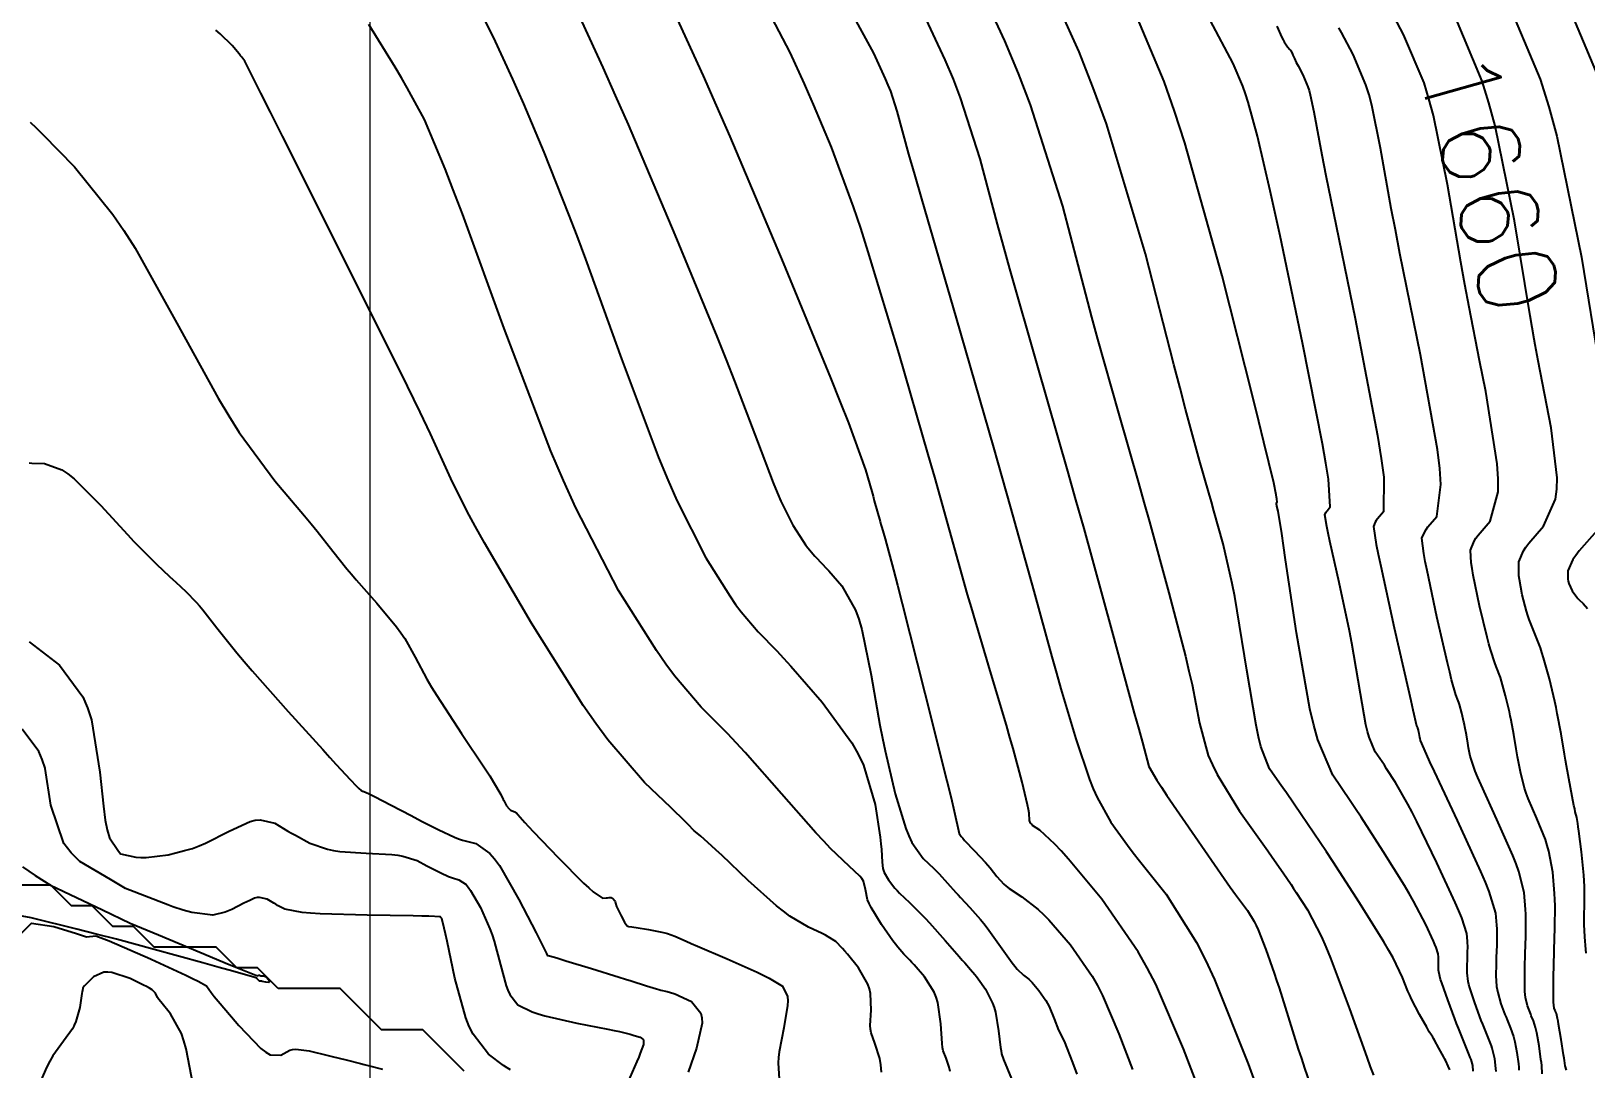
# Model space of a CAD drawing. Header units: metres. Extents: x 837117 to 838477, y 1189012 to 1191015.
# Drawn here: x 837660.1 to 837735.3, y 1189112.6 to 1189162.8 of the extents above; entities that cross this region are included whole.
import ezdxf

# ---------------------------------------------------------------- set-up
doc = ezdxf.new("R2010")
doc.units = ezdxf.units.M
doc.header["$LTSCALE"] = 0.3
doc.layers.add('COORD', color=7, linetype='Continuous', lineweight=20)
doc.layers.add('DRENAJE', color=5, linetype='Continuous', lineweight=25)
doc.layers.add('COTAS 10', color=1, linetype='Continuous')
doc.layers.add('COTAS INT', color=252, linetype='Continuous')
doc.styles.get("Standard").update_dxf_attribs({"font": 'simplex.shx'})

msp = doc.modelspace()

# ---------------------------------------------------------------- linework, layer by layer
at = {"layer": 'COORD'}
msp.add_line((837676.514, 1189013.872), (837676.514, 1191013.872), dxfattribs=at)
at = {"layer": 'COTAS 10'}
for points, elevation in [([(837729.836, 1189112.45), (837729.81, 1189112.733), (837729.732, 1189113.011), (837729.692, 1189113.12), (837729.646, 1189113.244), (837729.415, 1189113.81), (837729.119, 1189114.532), (837729.032, 1189114.754), (837728.943, 1189114.987), (837728.601, 1189115.907), (837728.314, 1189116.725), (837728.26, 1189116.893), (837728.216, 1189117.036), (837728.148, 1189117.339), (837728.151, 1189117.482), (837728.152, 1189117.523), (837728.153, 1189117.565), (837728.158, 1189117.724), (837728.16, 1189117.886), (837728.159, 1189117.93), (837728.156, 1189117.974), (837728.143, 1189118.13), (837728.04, 1189118.441), (837727.981, 1189118.583), (837727.909, 1189118.749), (837727.54, 1189119.549), (837726.95, 1189120.672), (837726.738, 1189121.041), (837726.505, 1189121.435), (837725.488, 1189123.071), (837724.412, 1189124.732), (837724.142, 1189125.143), (837723.884, 1189125.532), (837723.05, 1189126.762), (837722.319, 1189128.482), (837722.126, 1189129.181), (837721.937, 1189129.977), (837721.284, 1189133.656), (837720.766, 1189137.179), (837720.662, 1189137.876), (837720.574, 1189138.453), (837720.399, 1189139.534), (837720.346, 1189139.772), (837720.336, 1189139.819), (837720.328, 1189139.857), (837720.317, 1189139.923), (837720.322, 1189139.937), (837720.325, 1189139.942), (837720.329, 1189139.947), (837720.348, 1189139.969), (837720.337, 1189140.128), (837720.322, 1189140.22), (837720.303, 1189140.333), (837720.188, 1189140.912), (837719.716, 1189142.88), (837719.471, 1189143.868), (837719.176, 1189145.049), (837717.695, 1189150.912), (837715.889, 1189157.343), (837715.389, 1189158.882), (837714.889, 1189160.315), (837713.081, 1189164.614)], 1650), ([(837716.941, 1189110.629), (837715.829, 1189113.532), (837714.496, 1189116.655), (837714.078, 1189117.453), (837713.64, 1189118.223), (837711.879, 1189120.764), (837710.264, 1189122.708), (837709.918, 1189123.102), (837709.614, 1189123.433), (837708.882, 1189124.108), (837708.533, 1189124.341), (837708.471, 1189124.394), (837708.424, 1189124.443), (837708.382, 1189124.578), (837708.361, 1189124.925), (837708.328, 1189125.107), (837708.283, 1189125.327), (837708.021, 1189126.432), (837707.586, 1189128.053), (837707.431, 1189128.597), (837707.263, 1189129.183), (837706.531, 1189131.646), (837705.765, 1189134.217), (837705.574, 1189134.872), (837705.392, 1189135.501), (837704.079, 1189140.195), (837703.799, 1189141.178), (837703.486, 1189142.271), (837702.077, 1189147.143), (837700.586, 1189152.08), (837700.222, 1189153.214), (837699.878, 1189154.248), (837698.81, 1189157.143), (837697.936, 1189159.205), (837697.715, 1189159.714), (837697.502, 1189160.196), (837696.809, 1189161.714), (837695.747, 1189163.747)], 1640), ([(837735.299, 1189118.164), (837735.278, 1189118.341), (837735.227, 1189118.947), (837735.206, 1189119.549), (837735.204, 1189119.724), (837735.204, 1189119.904), (837735.219, 1189120.583), (837735.212, 1189121.39), (837735.198, 1189121.651), (837735.178, 1189121.927), (837735.066, 1189123.058), (837734.941, 1189124.066), (837734.915, 1189124.264), (837734.891, 1189124.427), (837734.836, 1189124.726), (837734.769, 1189124.992), (837734.739, 1189125.134), (837734.704, 1189125.305), (837734.536, 1189126.174), (837734.344, 1189127.217), (837734.293, 1189127.499), (837734.244, 1189127.778), (837734.079, 1189128.76), (837733.897, 1189129.755), (837733.838, 1189130.042), (837733.775, 1189130.333), (837733.517, 1189131.425), (837733.236, 1189132.449), (837733.158, 1189132.697), (837733.08, 1189132.93), (837732.8, 1189133.644), (837732.538, 1189134.299), (837732.472, 1189134.495), (837732.409, 1189134.698), (837732.206, 1189135.485), (837732.068, 1189136.235), (837732.047, 1189136.415), (837732.033, 1189136.582), (837732.045, 1189137.088), (837732.263, 1189137.613), (837732.379, 1189137.793), (837732.519, 1189137.988), (837733.227, 1189138.817), (837733.811, 1189140.11), (837733.873, 1189140.597), (837733.891, 1189141.14), (837733.596, 1189143.571), (837732.975, 1189146.806), (837732.836, 1189147.585), (837732.787, 1189147.856), (837732.593, 1189148.974), (837731.836, 1189153.571), (837730.9, 1189158.167), (837730.592, 1189159.285), (837730.264, 1189160.335), (837728.906, 1189163.567)], 1660), ([(837701.233, 1189112.403), (837701.19, 1189112.76), (837701.14, 1189113.071), (837700.912, 1189113.807), (837700.72, 1189114.316), (837700.693, 1189114.484), (837700.678, 1189114.663), (837700.721, 1189115.405), (837700.699, 1189116.215), (837700.644, 1189116.437), (837700.567, 1189116.657), (837700.112, 1189117.445), (837699.581, 1189118.115), (837699.457, 1189118.262), (837699.343, 1189118.391), (837699.012, 1189118.719), (837698.649, 1189118.957), (837698.514, 1189119.03), (837698.364, 1189119.107), (837697.699, 1189119.41), (837696.789, 1189119.956), (837696.484, 1189120.185), (837696.157, 1189120.448), (837694.785, 1189121.682), (837693.508, 1189122.895), (837693.241, 1189123.145), (837693.01, 1189123.357), (837692.489, 1189123.817), (837692.234, 1189124.027), (837692.172, 1189124.083), (837692.113, 1189124.138), (837691.932, 1189124.328), (837691.504, 1189124.759), (837691.29, 1189124.966), (837691.035, 1189125.21), (837689.769, 1189126.408), (837687.996, 1189128.471), (837687.422, 1189129.26), (837686.811, 1189130.144), (837684.303, 1189134.126), (837682.035, 1189137.998), (837681.575, 1189138.812), (837681.188, 1189139.515), (837680.399, 1189141.123), (837679.422, 1189143.28), (837678.917, 1189144.328), (837678.309, 1189145.573), (837675.267, 1189151.697), (837672.272, 1189157.673), (837671.694, 1189158.823), (837671.225, 1189159.755), (837670.44, 1189161.298), (837670.302, 1189161.485), (837670.241, 1189161.561), (837670.171, 1189161.648), (837669.836, 1189162.052), (837669.26, 1189162.613), (837669.037, 1189162.799)], 1630), ([(837659.702, 1189122.343), (837660.304, 1189121.911), (837661.047, 1189121.456), (837663.563, 1189120.255), (837664.911, 1189119.612), (837666.281, 1189119.042), (837668.766, 1189118.007), (837669.503, 1189117.701), (837670.098, 1189117.455), (837671.054, 1189117.067), (837671.077, 1189117.073), (837671.083, 1189117.075), (837671.131, 1189117.099), (837671.136, 1189117.1), (837671.141, 1189117.1), (837671.155, 1189117.097), (837671.167, 1189117.09), (837671.171, 1189117.088), (837671.174, 1189117.085), (837671.188, 1189117.078), (837671.22, 1189117.072), (837671.235, 1189117.071), (837671.253, 1189117.07), (837671.341, 1189117.067), (837671.444, 1189117.038), (837671.472, 1189117.02), (837671.5, 1189116.997), (837671.596, 1189116.881), (837671.632, 1189116.774), (837671.621, 1189116.758), (837671.602, 1189116.748), (837671.457, 1189116.76), (837671.291, 1189116.797), (837671.258, 1189116.803), (837671.231, 1189116.808), (837671.18, 1189116.807), (837671.16, 1189116.807), (837671.152, 1189116.812), (837671.143, 1189116.819), (837671.102, 1189116.862), (837671.064, 1189116.907), (837671.057, 1189116.916), (837671.051, 1189116.923), (837671.042, 1189116.936), (837671.026, 1189116.945), (837671.004, 1189116.956), (837671.003, 1189116.957), (837670.938, 1189116.986), (837669.862, 1189117.293), (837669.213, 1189117.473), (837668.411, 1189117.695), (837666.067, 1189118.339), (837664.246, 1189118.839), (837663.259, 1189119.085), (837662.325, 1189119.318), (837660.115, 1189119.868), (837659.335, 1189120.017)], 1620)]:
    msp.add_lwpolyline(points, dxfattribs=dict(at, elevation=elevation))
at = {"layer": 'COTAS INT'}
for points, elevation in [([(837704.267, 1189168.527), (837707.177, 1189162.28), (837707.83, 1189160.702), (837708.417, 1189159.191), (837709.985, 1189154.282), (837711.089, 1189150.025), (837711.384, 1189148.924), (837711.674, 1189147.856), (837712.68, 1189144.282), (837713.648, 1189140.908), (837713.914, 1189139.967), (837714.178, 1189139.023), (837715.125, 1189135.586), (837715.923, 1189132.516), (837716.093, 1189131.802), (837716.242, 1189131.148), (837716.599, 1189129.28), (837717.028, 1189127.727), (837717.223, 1189127.271), (837717.45, 1189126.804), (837718.542, 1189125.027), (837719.659, 1189123.445), (837719.901, 1189123.102), (837720.113, 1189122.799), (837720.639, 1189122.047), (837721.025, 1189121.477), (837721.149, 1189121.289), (837721.282, 1189121.088), (837721.822, 1189120.252), (837722.492, 1189118.957), (837722.706, 1189118.467), (837722.932, 1189117.919), (837723.849, 1189115.464), (837724.684, 1189113.13), (837724.858, 1189112.659), (837725.007, 1189112.263)], 1646), ([(837728.7, 1189112.523), (837728.629, 1189112.689), (837728.507, 1189112.949), (837728.46, 1189113.04), (837728.409, 1189113.139), (837728.179, 1189113.565), (837727.961, 1189113.955), (837727.918, 1189114.03), (837727.881, 1189114.092), (837727.811, 1189114.2), (837727.709, 1189114.364), (837727.653, 1189114.461), (837727.585, 1189114.581), (837727.241, 1189115.199), (837726.858, 1189115.939), (837726.765, 1189116.135), (837726.679, 1189116.327), (837726.416, 1189116.988), (837725.96, 1189117.929), (837725.753, 1189118.297), (837725.509, 1189118.712), (837724.336, 1189120.599), (837723.049, 1189122.588), (837722.735, 1189123.067), (837722.439, 1189123.515), (837721.521, 1189124.871), (837720.8, 1189125.91), (837720.627, 1189126.157), (837720.467, 1189126.387), (837719.987, 1189127.071), (837719.573, 1189128.15), (837719.455, 1189128.629), (837719.334, 1189129.187), (837718.884, 1189131.852), (837718.428, 1189134.719), (837718.303, 1189135.404), (837718.18, 1189136.042), (837717.739, 1189137.953), (837717.3, 1189139.547), (837717.177, 1189139.985), (837717.054, 1189140.421), (837716.605, 1189141.986), (837715.93, 1189144.466), (837715.664, 1189145.479), (837715.364, 1189146.634), (837713.995, 1189151.986), (837712.097, 1189158.267), (837711.464, 1189160.008), (837710.784, 1189161.749), (837707.937, 1189168.045)], 1648), ([(837685.624, 1189165.627), (837687.753, 1189160.994), (837688.359, 1189159.632), (837688.972, 1189158.235), (837691.242, 1189152.9), (837693.263, 1189147.984), (837693.718, 1189146.85), (837694.128, 1189145.815), (837695.231, 1189142.9), (837695.986, 1189140.898), (837696.176, 1189140.439), (837696.357, 1189140.021), (837696.945, 1189138.857), (837697.433, 1189138.082), (837697.552, 1189137.91), (837697.664, 1189137.756), (837698.009, 1189137.355), (837698.39, 1189136.964), (837698.525, 1189136.817), (837698.673, 1189136.654), (837699.311, 1189135.924), (837699.968, 1189134.752), (837700.127, 1189134.31), (837700.277, 1189133.817), (837700.734, 1189131.612), (837701.15, 1189129.188), (837701.274, 1189128.557), (837701.401, 1189127.943), (837701.889, 1189125.869), (837702.407, 1189124.196), (837702.553, 1189123.834), (837702.701, 1189123.516), (837703.241, 1189122.733), (837703.755, 1189122.25), (837703.885, 1189122.12), (837704.01, 1189121.992), (837704.419, 1189121.546), (837704.813, 1189121.102), (837704.929, 1189120.976), (837705.048, 1189120.848), (837705.504, 1189120.373), (837706.016, 1189119.792), (837706.171, 1189119.598), (837706.331, 1189119.388), (837707.538, 1189117.696), (837707.667, 1189117.53), (837707.784, 1189117.389), (837708.094, 1189117.091), (837708.344, 1189116.898), (837708.423, 1189116.822), (837708.505, 1189116.738), (837708.837, 1189116.355), (837709.169, 1189115.876), (837709.252, 1189115.731), (837709.331, 1189115.58), (837709.582, 1189114.991), (837709.792, 1189114.443), (837709.845, 1189114.319), (837709.895, 1189114.206), (837710.056, 1189113.897), (837710.465, 1189112.872), (837710.672, 1189112.308)], 1636), ([(837733.78, 1189165.519), (837735.881, 1189160.518)], 1664), ([(837690.552, 1189165.074), (837692.604, 1189160.581), (837693.233, 1189159.154), (837693.889, 1189157.647), (837696.476, 1189151.541), (837698.764, 1189145.976), (837699.231, 1189144.811), (837699.625, 1189143.808), (837700.448, 1189141.541), (837700.752, 1189140.49), (837700.819, 1189140.254), (837700.88, 1189140.042), (837701.163, 1189139.03), (837701.202, 1189138.894), (837701.243, 1189138.753), (837701.409, 1189138.198), (837701.811, 1189136.694), (837702.002, 1189135.954), (837702.227, 1189135.074), (837703.327, 1189130.728), (837704.387, 1189126.489), (837704.588, 1189125.676), (837704.747, 1189125.02), (837704.987, 1189123.954), (837705.084, 1189123.798), (837705.155, 1189123.715), (837705.244, 1189123.615), (837705.722, 1189123.114), (837706.253, 1189122.551), (837706.375, 1189122.413), (837706.487, 1189122.282), (837706.802, 1189121.872), (837707.137, 1189121.5), (837707.262, 1189121.393), (837707.401, 1189121.285), (837708.016, 1189120.878), (837708.805, 1189120.269), (837709.052, 1189120.032), (837709.312, 1189119.766), (837710.358, 1189118.559), (837711.404, 1189117.049), (837711.665, 1189116.592), (837711.914, 1189116.117), (837712.706, 1189114.261), (837713.367, 1189112.536)], 1638), ([(837702.554, 1189165.103), (837704.295, 1189161.364), (837704.686, 1189160.42), (837705.037, 1189159.516), (837705.975, 1189156.579), (837706.815, 1189153.415), (837707.104, 1189152.368), (837707.418, 1189151.247), (837708.755, 1189146.579), (837710.22, 1189141.477), (837710.614, 1189140.083), (837711.003, 1189138.696), (837712.365, 1189133.753), (837713.449, 1189129.771), (837713.662, 1189128.991), (837713.838, 1189128.349), (837714.157, 1189127.195), (837714.544, 1189126.526), (837714.762, 1189126.189), (837715.028, 1189125.788), (837716.388, 1189123.795), (837717.793, 1189121.774), (837718.088, 1189121.356), (837718.342, 1189120.998), (837718.918, 1189120.217), (837719.242, 1189119.698), (837719.338, 1189119.505), (837719.436, 1189119.292), (837719.811, 1189118.346), (837720.213, 1189117.186), (837720.329, 1189116.837), (837720.446, 1189116.477), (837720.884, 1189115.079), (837721.374, 1189113.524), (837721.525, 1189113.065), (837721.682, 1189112.594), (837722.302, 1189110.789)], 1644), ([(837731.343, 1189164.543), (837733.073, 1189160.426), (837733.49, 1189159.089), (837733.882, 1189157.666), (837735.074, 1189151.812), (837735.952, 1189146.377)], 1662), ([(837681.506, 1189164.356), (837682.455, 1189162.457), (837683.385, 1189160.434), (837683.65, 1189159.839), (837683.917, 1189159.229), (837684.909, 1189156.9), (837686.098, 1189153.89), (837686.491, 1189152.85), (837686.91, 1189151.721), (837688.654, 1189146.9), (837690.449, 1189142.137), (837690.9, 1189141.045), (837691.333, 1189140.051), (837692.731, 1189137.28), (837693.892, 1189135.436), (837694.175, 1189135.026), (837694.441, 1189134.661), (837695.262, 1189133.706), (837696.17, 1189132.777), (837696.491, 1189132.427), (837696.842, 1189132.038), (837698.361, 1189130.301), (837699.799, 1189128.327), (837700.098, 1189127.788), (837700.355, 1189127.252), (837700.925, 1189125.346), (837701.155, 1189123.773), (837701.197, 1189123.447), (837701.229, 1189123.169), (837701.267, 1189122.562), (837701.298, 1189122.25), (837701.326, 1189122.159), (837701.363, 1189122.064), (837701.564, 1189121.704), (837701.875, 1189121.307), (837701.981, 1189121.189), (837702.095, 1189121.069), (837702.577, 1189120.604), (837703.168, 1189120.029), (837703.35, 1189119.838), (837703.541, 1189119.633), (837704.3, 1189118.781), (837704.984, 1189117.993), (837705.128, 1189117.829), (837705.252, 1189117.688), (837705.535, 1189117.378), (837705.738, 1189117.134), (837705.812, 1189117.037), (837705.894, 1189116.926), (837706.251, 1189116.414), (837706.596, 1189115.742), (837706.67, 1189115.53), (837706.735, 1189115.306), (837706.89, 1189114.402), (837706.984, 1189113.594), (837707.01, 1189113.43), (837707.036, 1189113.292), (837707.132, 1189113.012), (837707.505, 1189112.078)], 1634), ([(837699.703, 1189163.787), (837700.84, 1189161.678), (837701.412, 1189160.449), (837701.541, 1189160.138), (837701.656, 1189159.841), (837701.965, 1189158.875), (837702.54, 1189156.805), (837702.824, 1189155.812), (837703.162, 1189154.637), (837704.83, 1189148.875), (837706.636, 1189142.62), (837707.06, 1189141.134), (837707.451, 1189139.755), (837708.59, 1189135.661), (837709.463, 1189132.498), (837709.686, 1189131.706), (837709.902, 1189130.949), (837710.617, 1189128.518), (837711.281, 1189126.566), (837711.465, 1189126.11), (837711.648, 1189125.693), (837712.311, 1189124.493), (837713.123, 1189123.376), (837713.401, 1189123.01), (837713.702, 1189122.62), (837714.982, 1189121.007), (837716.46, 1189118.671), (837716.887, 1189117.824), (837717.321, 1189116.891), (837718.953, 1189112.802), (837720.322, 1189109.031)], 1642), ([(837734.347, 1189112.498), (837734.272, 1189112.714), (837734.243, 1189112.964), (837734.225, 1189113.09), (837734.202, 1189113.24), (837734.084, 1189113.986), (837733.96, 1189114.731), (837733.933, 1189114.88), (837733.91, 1189115.004), (837733.853, 1189115.247), (837733.817, 1189115.336), (837733.806, 1189115.364), (837733.795, 1189115.393), (837733.752, 1189115.507), (837733.72, 1189115.783), (837733.714, 1189115.915), (837733.711, 1189116.07), (837733.714, 1189116.828), (837733.733, 1189117.775), (837733.74, 1189118.049), (837733.748, 1189118.329), (837733.783, 1189119.382), (837733.793, 1189120.457), (837733.784, 1189120.75), (837733.77, 1189121.04), (837733.681, 1189122.073), (837733.489, 1189123.092), (837733.411, 1189123.374), (837733.322, 1189123.657), (837732.909, 1189124.677), (837732.493, 1189125.644), (837732.401, 1189125.892), (837732.32, 1189126.132), (837732.113, 1189126.929), (837731.978, 1189127.658), (837731.943, 1189127.855), (837731.909, 1189128.049), (837731.793, 1189128.736), (837731.666, 1189129.431), (837731.625, 1189129.632), (837731.581, 1189129.835), (837731.401, 1189130.599), (837731.204, 1189131.314), (837731.149, 1189131.487), (837731.095, 1189131.65), (837730.899, 1189132.149), (837730.664, 1189132.84), (837730.585, 1189133.124), (837730.501, 1189133.449), (837730.144, 1189134.956), (837729.835, 1189136.447), (837729.78, 1189136.761), (837729.738, 1189137.032), (837729.699, 1189137.655), (837729.875, 1189138.078), (837729.968, 1189138.223), (837730.081, 1189138.38), (837730.651, 1189139.047), (837731.044, 1189140.465), (837731.044, 1189141.094), (837730.998, 1189141.827), (837730.441, 1189145.33), (837730.145, 1189146.827), (837729.634, 1189149.403), (837729.43, 1189150.495), (837729.234, 1189151.571), (837728.598, 1189155.33), (837727.918, 1189158.669), (837727.694, 1189159.48), (837727.456, 1189160.243), (837726.47, 1189162.591), (837725.555, 1189164.311)], 1658), ([(837704.546, 1189112.441), (837704.504, 1189112.65), (837704.346, 1189113.076), (837704.208, 1189113.434), (837704.178, 1189113.599), (837704.153, 1189113.794), (837704.09, 1189114.736), (837703.947, 1189115.774), (837703.871, 1189116.029), (837703.779, 1189116.27), (837703.313, 1189117.023), (837702.812, 1189117.592), (837702.698, 1189117.717), (837702.595, 1189117.828), (837702.313, 1189118.112), (837702.018, 1189118.449), (837701.906, 1189118.594), (837701.783, 1189118.761), (837701.23, 1189119.548), (837700.724, 1189120.373), (837700.631, 1189120.564), (837700.557, 1189120.738), (837700.458, 1189121.233), (837700.355, 1189121.644), (837700.28, 1189121.766), (837700.184, 1189121.891), (837699.667, 1189122.374), (837698.769, 1189123.218), (837698.433, 1189123.57), (837698.059, 1189123.974), (837696.393, 1189125.864), (837694.634, 1189127.862), (837694.202, 1189128.334), (837693.794, 1189128.771), (837692.515, 1189130.057), (837691.219, 1189131.566), (837690.798, 1189132.143), (837690.352, 1189132.79), (837688.517, 1189135.703), (837686.446, 1189139.693), (837685.85, 1189141.018), (837685.245, 1189142.439), (837682.977, 1189148.37), (837680.969, 1189153.907), (837680.527, 1189155.081), (837680.135, 1189156.098), (837679.131, 1189158.475), (837678.303, 1189160.008), (837678.022, 1189160.493), (837677.718, 1189161.005), (837676.434, 1189163.076)], 1632), ([(837730.938, 1189112.433), (837730.928, 1189112.591), (837730.879, 1189113.046), (837730.789, 1189113.441), (837730.753, 1189113.56), (837730.712, 1189113.684), (837730.524, 1189114.169), (837730.294, 1189114.733), (837730.226, 1189114.907), (837730.156, 1189115.088), (837729.889, 1189115.807), (837729.666, 1189116.49), (837729.624, 1189116.649), (837729.59, 1189116.794), (837729.539, 1189117.211), (837729.546, 1189117.555), (837729.549, 1189117.655), (837729.552, 1189117.756), (837729.565, 1189118.139), (837729.568, 1189118.529), (837729.565, 1189118.635), (837729.56, 1189118.741), (837729.528, 1189119.116), (837729.278, 1189119.865), (837729.137, 1189120.206), (837728.964, 1189120.606), (837728.076, 1189122.533), (837727.106, 1189124.531), (837726.88, 1189124.975), (837726.674, 1189125.372), (837726.084, 1189126.41), (837725.649, 1189127.082), (837725.54, 1189127.248), (837725.435, 1189127.406), (837725.098, 1189127.904), (837724.802, 1189128.6), (837724.724, 1189128.883), (837724.647, 1189129.205), (837724.383, 1189130.694), (837724.07, 1189132.581), (837723.963, 1189133.154), (837723.847, 1189133.748), (837723.352, 1189136.078), (837722.91, 1189138.086), (837722.826, 1189138.477), (837722.76, 1189138.796), (837722.662, 1189139.356), (837722.71, 1189139.473), (837722.736, 1189139.512), (837722.767, 1189139.555), (837722.924, 1189139.739), (837722.835, 1189141.079), (837722.711, 1189141.852), (837722.544, 1189142.799), (837721.584, 1189147.669), (837720.496, 1189152.856), (837720.248, 1189154.003), (837720.024, 1189155.025), (837719.409, 1189157.669), (837718.946, 1189159.319), (837718.817, 1189159.713), (837718.689, 1189160.081), (837718.225, 1189161.184), (837717.122, 1189163.281)], 1652), ([(837720.343, 1189162.996), (837720.585, 1189162.447), (837720.643, 1189162.33), (837720.697, 1189162.229), (837720.859, 1189161.991), (837720.975, 1189161.861), (837721, 1189161.828), (837721.022, 1189161.795), (837721.076, 1189161.689), (837721.114, 1189161.587), (837721.125, 1189161.558), (837721.138, 1189161.529), (837721.187, 1189161.42), (837721.282, 1189161.233), (837721.323, 1189161.154), (837721.371, 1189161.064), (837721.596, 1189160.639), (837721.839, 1189160.06), (837721.898, 1189159.872), (837721.953, 1189159.672), (837722.121, 1189158.848), (837722.517, 1189156.766), (837722.715, 1189155.772), (837722.953, 1189154.597), (837724.132, 1189148.848), (837725.212, 1189143.2), (837725.388, 1189142.089), (837725.509, 1189141.175), (837725.5, 1189139.508), (837725.205, 1189139.164), (837725.147, 1189139.083), (837725.098, 1189139.008), (837725.008, 1189138.789), (837725.148, 1189137.931), (837725.245, 1189137.453), (837725.368, 1189136.871), (837726.02, 1189133.898), (837726.683, 1189130.949), (837726.811, 1189130.381), (837726.916, 1189129.921), (837727.098, 1189129.158), (837727.125, 1189129.09), (837727.133, 1189129.067), (837727.14, 1189129.043), (837727.167, 1189128.945), (837727.192, 1189128.839), (837727.198, 1189128.811), (837727.204, 1189128.784), (837727.221, 1189128.688), (837727.237, 1189128.593), (837727.247, 1189128.539), (837727.266, 1189128.438), (837727.552, 1189127.784), (837727.726, 1189127.408), (837727.94, 1189126.947), (837729.057, 1189124.579), (837730.183, 1189122.115), (837730.404, 1189121.595), (837730.585, 1189121.144), (837730.912, 1189120.101), (837730.963, 1189119.507), (837730.971, 1189119.34), (837730.976, 1189119.172), (837730.971, 1189118.553), (837730.95, 1189117.947), (837730.946, 1189117.786), (837730.942, 1189117.628), (837730.931, 1189117.083), (837730.964, 1189116.553), (837730.987, 1189116.404), (837731.017, 1189116.254), (837731.177, 1189115.707), (837731.369, 1189115.19), (837731.419, 1189115.059), (837731.468, 1189114.934), (837731.634, 1189114.528), (837731.778, 1189114.124), (837731.813, 1189114), (837731.846, 1189113.871), (837731.947, 1189113.359), (837732.019, 1189112.807), (837732.034, 1189112.652), (837732.045, 1189112.495)], 1654), ([(837733.17, 1189112.318), (837733.144, 1189112.73), (837733.129, 1189112.871), (837733.111, 1189113.023), (837733.016, 1189113.673), (837732.903, 1189114.301), (837732.873, 1189114.44), (837732.844, 1189114.564), (837732.743, 1189114.888), (837732.642, 1189115.135), (837732.612, 1189115.212), (837732.582, 1189115.291), (837732.465, 1189115.607), (837732.368, 1189116.019), (837732.351, 1189116.159), (837732.337, 1189116.311), (837732.322, 1189116.955), (837732.337, 1189117.701), (837732.343, 1189117.918), (837732.349, 1189118.138), (837732.377, 1189118.968), (837732.384, 1189119.814), (837732.378, 1189120.045), (837732.367, 1189120.274), (837732.297, 1189121.087), (837732.037, 1189122.118), (837731.907, 1189122.485), (837731.752, 1189122.886), (837730.983, 1189124.628), (837730.217, 1189126.295), (837730.063, 1189126.65), (837729.936, 1189126.958), (837729.689, 1189127.684), (837729.613, 1189128.098), (837729.593, 1189128.21), (837729.573, 1189128.321), (837729.507, 1189128.712), (837729.435, 1189129.107), (837729.411, 1189129.221), (837729.386, 1189129.337), (837729.284, 1189129.772), (837729.172, 1189130.179), (837729.141, 1189130.277), (837729.11, 1189130.37), (837728.999, 1189130.653), (837728.79, 1189131.38), (837728.698, 1189131.753), (837728.592, 1189132.199), (837728.082, 1189134.427), (837727.601, 1189136.659), (837727.512, 1189137.107), (837727.443, 1189137.482), (837727.354, 1189138.222), (837727.487, 1189138.543), (837727.557, 1189138.653), (837727.643, 1189138.772), (837728.076, 1189139.278), (837728.276, 1189140.82), (837728.216, 1189141.592), (837728.105, 1189142.513), (837727.287, 1189147.089), (837726.293, 1189152), (837726.073, 1189153.133), (837725.875, 1189154.168), (837725.359, 1189157.089), (837724.935, 1189159.17), (837724.796, 1189159.676), (837724.648, 1189160.152), (837724.033, 1189161.615), (837723.463, 1189162.688), (837723.343, 1189162.916)], 1656), ([(837660.065, 1189158.353), (837660.357, 1189158.08), (837660.689, 1189157.758), (837662.22, 1189156.193), (837664.068, 1189153.889), (837664.599, 1189153.101), (837665.139, 1189152.248), (837667.159, 1189148.628), (837669.15, 1189144.999), (837669.67, 1189144.141), (837670.178, 1189143.347), (837671.901, 1189141.009), (837673.328, 1189139.316), (837673.648, 1189138.928), (837673.937, 1189138.576), (837674.709, 1189137.596), (837675.376, 1189136.754), (837675.598, 1189136.488), (837675.835, 1189136.209), (837676.829, 1189135.082), (837677.782, 1189133.943), (837677.994, 1189133.654), (837678.184, 1189133.378), (837678.686, 1189132.479), (837679.245, 1189131.414), (837679.471, 1189131.032), (837679.729, 1189130.614), (837680.92, 1189128.789), (837682.06, 1189127.077), (837682.287, 1189126.729), (837682.475, 1189126.436), (837682.829, 1189125.832), (837682.933, 1189125.598), (837682.963, 1189125.538), (837682.993, 1189125.479), (837683.105, 1189125.285), (837683.222, 1189125.135), (837683.256, 1189125.104), (837683.289, 1189125.078), (837683.415, 1189125.025), (837683.529, 1189124.987), (837683.556, 1189124.971), (837683.579, 1189124.953), (837683.647, 1189124.867), (837683.977, 1189124.486), (837684.167, 1189124.281), (837684.4, 1189124.033), (837685.595, 1189122.782), (837686.82, 1189121.551), (837687.071, 1189121.316), (837687.285, 1189121.127), (837687.738, 1189120.827), (837687.913, 1189120.83), (837687.951, 1189120.832), (837687.984, 1189120.834), (837688.066, 1189120.846), (837688.112, 1189120.855), (837688.123, 1189120.856), (837688.132, 1189120.856), (837688.161, 1189120.851), (837688.191, 1189120.832), (837688.203, 1189120.824), (837688.215, 1189120.815), (837688.271, 1189120.771), (837688.325, 1189120.709), (837688.336, 1189120.688), (837688.346, 1189120.665), (837688.37, 1189120.571), (837688.419, 1189120.414), (837688.445, 1189120.353), (837688.476, 1189120.283), (837688.635, 1189119.966), (837688.798, 1189119.667), (837688.833, 1189119.609), (837688.863, 1189119.562), (837688.933, 1189119.48), (837688.968, 1189119.469), (837688.976, 1189119.466), (837688.983, 1189119.464), (837689.001, 1189119.458), (837689.157, 1189119.431), (837689.251, 1189119.416), (837689.366, 1189119.397), (837689.965, 1189119.301), (837690.611, 1189119.18), (837690.756, 1189119.146), (837690.887, 1189119.111), (837691.236, 1189118.985), (837691.778, 1189118.737), (837692.03, 1189118.627), (837692.326, 1189118.499), (837693.762, 1189117.883), (837695.221, 1189117.234), (837695.532, 1189117.084), (837695.801, 1189116.947), (837696.438, 1189116.559), (837696.675, 1189116.065), (837696.693, 1189115.861), (837696.69, 1189115.628), (837696.506, 1189114.542), (837696.276, 1189113.386), (837696.244, 1189113.11), (837696.226, 1189112.851), (837696.276, 1189112.074)], 1628), ([(837660.015, 1189141.872), (837660.155, 1189141.858), (837660.766, 1189141.84), (837661.605, 1189141.533), (837661.889, 1189141.336), (837662.196, 1189141.092), (837663.491, 1189139.807), (837664.78, 1189138.399), (837665.084, 1189138.076), (837665.364, 1189137.782), (837666.181, 1189136.965), (837666.803, 1189136.383), (837666.959, 1189136.237), (837667.109, 1189136.098), (837667.595, 1189135.651), (837668.092, 1189135.137), (837668.249, 1189134.955), (837668.415, 1189134.756), (837669.086, 1189133.897), (837670.059, 1189132.686), (837670.415, 1189132.265), (837670.809, 1189131.808), (837672.547, 1189129.849), (837674.213, 1189128.005), (837674.562, 1189127.621), (837674.862, 1189127.29), (837675.54, 1189126.552), (837675.841, 1189126.238), (837675.903, 1189126.176), (837675.957, 1189126.124), (837676.074, 1189126.024), (837676.128, 1189126), (837676.141, 1189125.995), (837676.154, 1189125.991), (837676.193, 1189125.985), (837676.419, 1189125.882), (837676.549, 1189125.817), (837676.708, 1189125.737), (837677.527, 1189125.314), (837678.494, 1189124.811), (837678.993, 1189124.552), (837679.829, 1189124.117), (837680.584, 1189123.764), (837680.78, 1189123.688), (837680.971, 1189123.621), (837681.611, 1189123.456), (837682.298, 1189122.979), (837682.518, 1189122.715), (837682.751, 1189122.394), (837683.7, 1189120.759), (837684.532, 1189119.136), (837684.692, 1189118.823), (837684.821, 1189118.568), (837685.031, 1189118.138), (837685.042, 1189118.1), (837685.045, 1189118.091), (837685.049, 1189118.083), (837685.063, 1189118.064), (837685.09, 1189118.051), (837685.101, 1189118.047), (837685.114, 1189118.044), (837685.173, 1189118.03), (837685.528, 1189117.927), (837685.727, 1189117.867), (837685.97, 1189117.794), (837687.211, 1189117.414), (837688.545, 1189117.002), (837688.847, 1189116.908), (837689.119, 1189116.823), (837689.859, 1189116.587), (837690.346, 1189116.436), (837690.46, 1189116.404), (837690.564, 1189116.376), (837690.863, 1189116.31), (837691.19, 1189116.212), (837691.311, 1189116.163), (837691.446, 1189116.105), (837692.045, 1189115.817), (837692.5, 1189115.261), (837692.544, 1189115.033), (837692.553, 1189114.773), (837692.289, 1189113.569), (837691.885, 1189112.406)], 1626), ([(837735.803, 1189138.587), (837734.96, 1189137.616), (837734.794, 1189137.396), (837734.657, 1189137.196), (837734.408, 1189136.649), (837734.406, 1189136.251), (837734.424, 1189136.146), (837734.452, 1189136.042), (837734.619, 1189135.686), (837734.836, 1189135.382), (837734.895, 1189135.312), (837734.953, 1189135.247), (837735.155, 1189135.063), (837735.352, 1189134.826)], 1662), ([(837660.013, 1189133.224), (837661.492, 1189132.089), (837662.615, 1189130.559), (837662.843, 1189130.023), (837663.036, 1189129.438), (837663.434, 1189126.92), (837663.615, 1189125.267), (837663.688, 1189124.589), (837663.79, 1189124.122), (837663.906, 1189123.732), (837664.315, 1189123.148), (837664.441, 1189122.967), (837665.174, 1189122.801), (837665.416, 1189122.788), (837665.674, 1189122.79), (837666.746, 1189122.917), (837667.113, 1189123.015), (837667.527, 1189123.125), (837667.915, 1189123.228), (837668.235, 1189123.346), (837668.552, 1189123.477), (837669.684, 1189124.063), (837670.704, 1189124.533), (837670.951, 1189124.59), (837671.183, 1189124.615), (837671.892, 1189124.444), (837672.523, 1189124.067), (837672.705, 1189123.964), (837672.89, 1189123.86), (837673.586, 1189123.488), (837674.441, 1189123.186), (837674.726, 1189123.127), (837675.033, 1189123.078), (837676.317, 1189122.992), (837677.559, 1189122.927), (837677.839, 1189122.892), (837678.091, 1189122.85), (837678.773, 1189122.637), (837679.253, 1189122.387), (837679.5, 1189122.259), (837679.915, 1189122.043), (837680.29, 1189121.868), (837680.387, 1189121.83), (837680.482, 1189121.797), (837680.799, 1189121.715), (837681.14, 1189121.478), (837681.249, 1189121.347), (837681.365, 1189121.188), (837681.836, 1189120.377), (837682.296, 1189119.345), (837682.405, 1189119.047), (837682.506, 1189118.743), (837682.803, 1189117.601), (837683.08, 1189116.588), (837683.169, 1189116.365), (837683.262, 1189116.168), (837683.643, 1189115.667), (837684.332, 1189115.327), (837684.621, 1189115.231), (837684.951, 1189115.134), (837686.498, 1189114.781), (837688.003, 1189114.481), (837688.307, 1189114.418), (837688.563, 1189114.365), (837689.08, 1189114.245), (837689.275, 1189114.185), (837689.327, 1189114.168), (837689.379, 1189114.152), (837689.561, 1189114.093), (837689.694, 1189114.004), (837689.714, 1189113.968), (837689.728, 1189113.927), (837689.718, 1189113.74), (837689.565, 1189113.324), (837689.489, 1189113.139), (837689.397, 1189112.924), (837688.94, 1189111.894)], 1624), ([(837683.283, 1189112.521), (837683.123, 1189112.614), (837682.951, 1189112.725), (837682.222, 1189113.27), (837681.479, 1189114.236), (837681.298, 1189114.612), (837681.127, 1189115.034), (837680.597, 1189116.951), (837680.221, 1189118.745), (837680.146, 1189119.09), (837680.084, 1189119.369), (837679.969, 1189119.831), (837679.94, 1189119.863), (837679.932, 1189119.872), (837679.925, 1189119.881), (837679.902, 1189119.914), (837679.346, 1189119.947), (837679.003, 1189119.957), (837678.579, 1189119.966), (837676.364, 1189119.999), (837674.081, 1189120.063), (837673.614, 1189120.091), (837673.219, 1189120.124), (837672.387, 1189120.283), (837672.032, 1189120.473), (837671.938, 1189120.526), (837671.845, 1189120.579), (837671.524, 1189120.77), (837671.162, 1189120.858), (837671.044, 1189120.845), (837670.918, 1189120.816), (837670.691, 1189120.712), (837670.398, 1189120.576), (837669.821, 1189120.277), (837669.659, 1189120.21), (837669.496, 1189120.151), (837668.9, 1189119.992), (837667.886, 1189120.122), (837667.46, 1189120.244), (837666.97, 1189120.404), (837666.726, 1189120.498), (837664.676, 1189121.29), (837663.945, 1189121.724), (837662.477, 1189122.594), (837662.047, 1189123.016), (837661.695, 1189123.466), (837661.071, 1189125.313), (837660.791, 1189127.084), (837660.787, 1189127.108), (837660.65, 1189127.525), (837660.487, 1189127.908), (837659.686, 1189128.999)], 1622), ([(837659.57, 1189119.043), (837660.137, 1189119.611), (837661.215, 1189119.449), (837662.31, 1189119.106), (837662.791, 1189118.955), (837663.237, 1189119.002), (837663.373, 1189118.952), (837663.886, 1189118.751), (837665.892, 1189117.887), (837665.924, 1189117.872), (837667.599, 1189117.095), (837667.924, 1189116.94), (837668.184, 1189116.812), (837668.589, 1189116.583), (837668.82, 1189116.259), (837668.972, 1189116.072), (837669.161, 1189115.842), (837669.799, 1189115.087), (837670.158, 1189114.66), (837671.226, 1189113.553), (837671.46, 1189113.371), (837671.667, 1189113.243), (837672.192, 1189113.23), (837672.615, 1189113.467), (837672.758, 1189113.497), (837672.912, 1189113.512), (837673.563, 1189113.435), (837674.473, 1189113.211), (837674.667, 1189113.164), (837675.354, 1189112.996), (837676.035, 1189112.828), (837676.224, 1189112.781), (837676.413, 1189112.733), (837677.1, 1189112.558)], 1622), ([(837667.946, 1189111.782), (837667.614, 1189113.533), (837667.5, 1189113.927), (837667.377, 1189114.281), (837666.85, 1189115.23), (837666.383, 1189115.803), (837666.296, 1189115.921), (837666.228, 1189116.02), (837666.135, 1189116.231), (837665.963, 1189116.395), (837665.844, 1189116.466), (837665.695, 1189116.547), (837665.543, 1189116.621), (837664.898, 1189116.933), (837664.02, 1189117.223), (837663.818, 1189117.245), (837663.635, 1189117.241), (837663.124, 1189117.014), (837662.806, 1189116.691), (837662.745, 1189116.626), (837662.695, 1189116.573), (837662.62, 1189116.48), (837662.61, 1189116.468), (837662.591, 1189116.358), (837662.581, 1189116.303), (837662.566, 1189116.212), (837662.549, 1189116.1), (837662.464, 1189115.531), (837662.28, 1189114.857), (837662.201, 1189114.679), (837662.175, 1189114.63), (837662.11, 1189114.506), (837661.68, 1189113.91), (837661.167, 1189113.191), (837661.024, 1189112.94), (837660.88, 1189112.666), (837660.359, 1189111.488)], 1624)]:
    msp.add_lwpolyline(points, dxfattribs=dict(at, elevation=elevation))
at = {"layer": 'DRENAJE'}
for points in [[(837672.057, 1189116.45, 0), (837671.058, 1189117.45, 0), (837670.058, 1189117.45, 0), (837669.058, 1189118.45, 0), (837666.059, 1189118.45, 0), (837665.06, 1189119.449, 0), (837664.06, 1189119.449, 0), (837663.06, 1189120.449, 0), (837662.061, 1189120.449, 0), (837661.061, 1189121.449, 0), (837655.063, 1189121.449, 0), (837654.063, 1189120.449, 0), (837652.064, 1189120.449, 0)], [(837681.054, 1189112.452, 0), (837680.055, 1189113.451, 0), (837679.055, 1189114.451, 0), (837677.056, 1189114.451, 0), (837676.056, 1189115.451, 0), (837675.056, 1189116.45, 0), (837672.057, 1189116.45, 0)]]:
    msp.add_polyline3d(points, dxfattribs=at)

# ---------------------------------------------------------------- texts
at = {"layer": 'COTAS 10', "insert": (837727.022, 1189161.209, 1660), "char_height": 3.8, "attachment_point": 7, "rotation": 285.74611}
msp.add_mtext('1660', dxfattribs=at)

doc.saveas('drawing.dxf')
